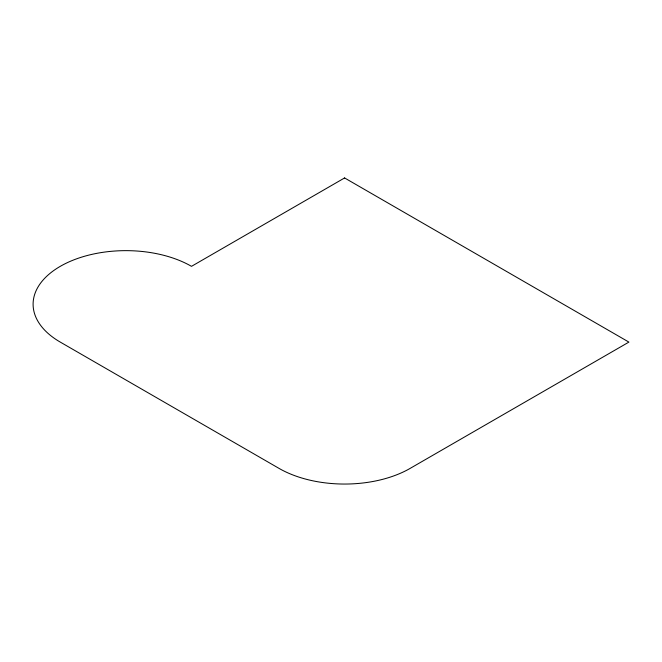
<?xml version="1.0" encoding="UTF-8"?>
<svg xmlns="http://www.w3.org/2000/svg" width="662" height="662" viewBox="0 0 662 662"><rect width="100%" height="100%" fill="white"/><g stroke="black" fill="none" stroke-linecap="round" stroke-linejoin="round"><path stroke-width="0.99" d="M344.588 177.946L191.5 266.339A92.788 53.572 0 0 0 60.275 266.339A92.788 53.572 0 0 0 60.275 342.097L278.975 468.357A92.788 53.572 0 0 0 410.2 468.357L628.9 342.097L344.588 177.946"/></g></svg>
